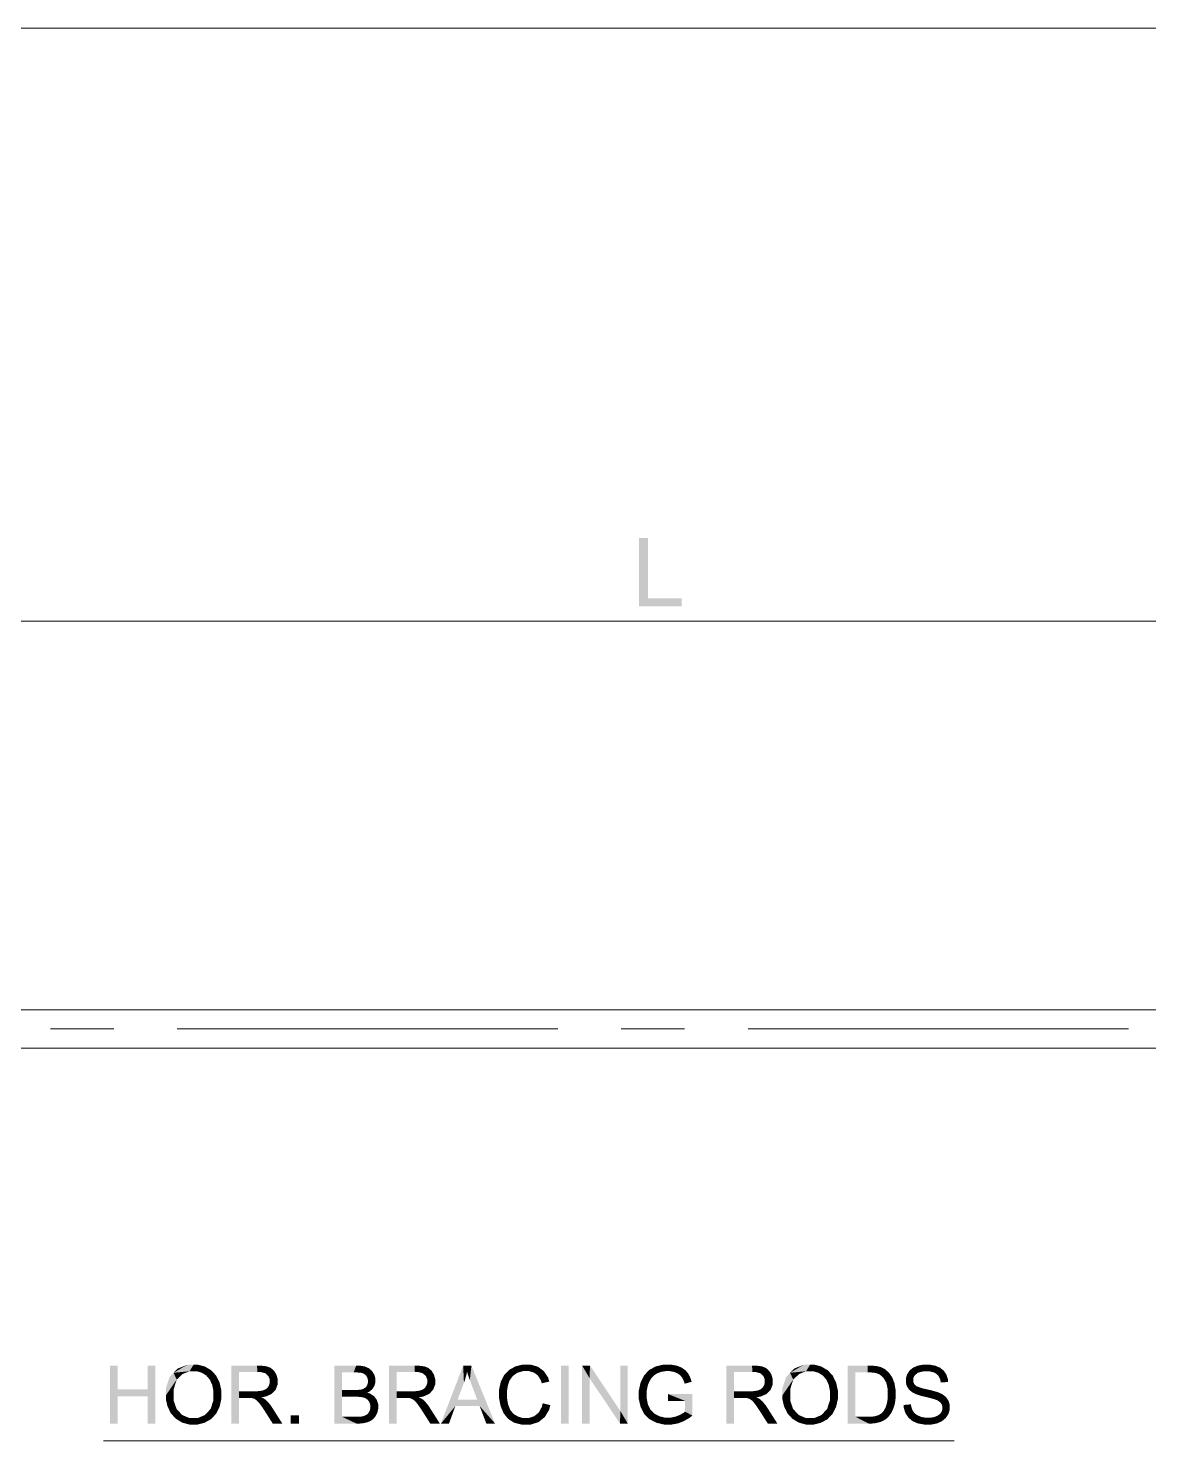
# Model space of a CAD drawing. Header units: millimetres. Extents: x 2 to 579, y 1 to 405.
# Drawn here: x 148.5 to 192.6, y 164.3 to 220 of the extents above; entities that cross this region are included whole.
import ezdxf

# ---------------------------------------------------------------- set-up
doc = ezdxf.new("R2010")
doc.units = ezdxf.units.MM
doc.linetypes.add('XKITLINE00', pattern=[0])
doc.layers.add('GraphicObject', color=6, linetype='Continuous', lineweight=0)
doc.layers.add('LinkedObject', color=7, linetype='Continuous', lineweight=0)

# ---------------------------------------------------------------- blocks, each defined once
blk = doc.blocks.new('*A3')
at = {"layer": 'GraphicObject', "color": 3, "linetype": 'XKITLINE00', "lineweight": 0}
blk.add_line((240.208, 219.976), (105.649, 219.976), dxfattribs=at)
blk = doc.blocks.new('*A4')
at = {"layer": 'LinkedObject'}
for points in [[(172.901, 199.873), (172.545, 197.173), (172.545, 199.873)], [(172.901, 197.491), (172.545, 197.173), (172.901, 199.873)], [(172.545, 197.173), (172.901, 197.491), (174.229, 197.173)], [(174.229, 197.173), (172.901, 197.491), (174.229, 197.491)], [(151.991, 166.296), (151.689, 164.949), (151.689, 167.236)], [(151.991, 166.296), (151.689, 167.236), (151.991, 167.236)], [(153.482, 167.236), (153.181, 166.296), (153.181, 167.236)], [(153.181, 166.027), (153.181, 166.296), (153.482, 167.236)], [(153.181, 166.027), (153.482, 167.236), (153.482, 164.949)], [(154.745, 167.275), (154.197, 166.953), (154.35, 167.114)], [(154.987, 167.275), (154.197, 166.953), (154.745, 167.275)], [(154.827, 167.015), (154.197, 166.953), (154.987, 167.275)], [(154.827, 167.015), (154.987, 167.275), (154.988, 167.015)], [(154.987, 167.275), (155.101, 167.015), (154.988, 167.015)], [(155.43, 167.2), (154.987, 167.275), (155.145, 167.275)], [(155.557, 167.124), (154.987, 167.275), (155.43, 167.2)], [(155.305, 166.957), (154.987, 167.275), (155.557, 167.124)], [(155.101, 167.015), (154.987, 167.275), (155.305, 166.957)], [(155.305, 166.957), (155.557, 167.124), (155.396, 166.9)], [(155.557, 167.124), (155.487, 166.843), (155.396, 166.9)], [(155.487, 166.843), (155.557, 167.124), (155.625, 166.681)], [(155.878, 166.838), (155.557, 167.124), (155.684, 167.048)], [(155.945, 166.702), (155.557, 167.124), (155.878, 166.838)], [(155.625, 166.681), (155.557, 167.124), (155.945, 166.702)], [(156.776, 166.228), (156.474, 164.949), (156.474, 167.236)], [(156.474, 167.236), (156.776, 166.985), (156.776, 166.228)], [(157.498, 166.985), (156.474, 167.236), (157.486, 167.236)], [(156.776, 166.985), (156.474, 167.236), (157.498, 166.985)], [(157.486, 167.236), (157.625, 166.985), (157.498, 166.985)], [(157.87, 167.206), (157.486, 167.236), (157.638, 167.236)], [(157.95, 167.175), (157.486, 167.236), (157.87, 167.206)], [(157.811, 166.933), (157.486, 167.236), (157.95, 167.175)], [(157.625, 166.985), (157.486, 167.236), (157.811, 166.933)], [(157.95, 167.175), (157.87, 166.88), (157.811, 166.933)], [(158.029, 167.144), (157.87, 166.88), (157.95, 167.175)], [(157.87, 166.88), (158.029, 167.144), (157.929, 166.828)], [(157.929, 166.828), (158.029, 167.144), (158.204, 166.957)], [(158.204, 166.957), (158.029, 167.144), (158.156, 167.035)], [(160.535, 167.236), (160.837, 166.006), (160.535, 164.949)], [(160.837, 166.276), (160.837, 166.006), (160.535, 167.236)], [(160.535, 167.236), (160.837, 166.967), (160.837, 166.276)], [(161.295, 166.967), (160.535, 167.236), (161.394, 167.236)], [(160.837, 166.967), (160.535, 167.236), (161.295, 166.967)], [(161.295, 166.967), (161.394, 167.236), (161.419, 166.967)], [(161.394, 167.236), (161.593, 166.951), (161.419, 166.967)], [(161.525, 167.236), (161.593, 166.951), (161.394, 167.236)], [(161.735, 167.202), (161.593, 166.951), (161.525, 167.236)], [(161.593, 166.951), (161.735, 167.202), (161.644, 166.935)], [(161.644, 166.935), (161.735, 167.202), (161.695, 166.919)], [(161.695, 166.919), (161.735, 167.202), (161.814, 167.167)], [(161.814, 167.167), (161.773, 166.859), (161.695, 166.919)], [(161.894, 167.132), (161.773, 166.859), (161.814, 167.167)], [(162.018, 167.025), (161.773, 166.859), (161.894, 167.132)], [(162.985, 166.228), (162.683, 164.949), (162.683, 167.236)], [(162.683, 167.236), (162.985, 166.985), (162.985, 166.228)], [(163.707, 166.985), (162.683, 167.236), (163.695, 167.236)], [(162.985, 166.985), (162.683, 167.236), (163.707, 166.985)], [(163.695, 167.236), (163.834, 166.985), (163.707, 166.985)], [(164.079, 167.206), (163.695, 167.236), (163.847, 167.236)], [(164.159, 167.175), (163.695, 167.236), (164.079, 167.206)], [(164.02, 166.933), (163.695, 167.236), (164.159, 167.175)], [(163.834, 166.985), (163.695, 167.236), (164.02, 166.933)], [(164.159, 167.175), (164.079, 166.88), (164.02, 166.933)], [(164.238, 167.144), (164.079, 166.88), (164.159, 167.175)], [(164.079, 166.88), (164.238, 167.144), (164.138, 166.828)], [(164.138, 166.828), (164.238, 167.144), (164.413, 166.957)], [(164.413, 166.957), (164.238, 167.144), (164.365, 167.035)], [(165.611, 167.236), (165.641, 166.559), (164.733, 164.949)], [(165.641, 166.559), (165.611, 167.236), (165.68, 166.667)], [(165.68, 166.667), (165.611, 167.236), (165.742, 166.886)], [(165.742, 166.886), (165.611, 167.236), (165.764, 166.996)], [(165.937, 167.236), (165.764, 166.996), (165.611, 167.236)], [(165.764, 166.996), (165.937, 167.236), (165.792, 166.903)], [(165.792, 166.903), (165.937, 167.236), (165.873, 166.665)], [(165.873, 166.665), (165.937, 167.236), (165.927, 166.52)], [(165.927, 166.52), (165.937, 167.236), (166.166, 165.889)], [(166.166, 165.889), (165.937, 167.236), (166.26, 165.642)], [(166.26, 165.642), (165.937, 167.236), (166.869, 164.949)], [(167.55, 167.137), (167.569, 166.827), (167.424, 167.068)], [(167.676, 167.206), (167.966, 167.017), (167.55, 167.137)], [(167.55, 167.137), (167.966, 167.017), (167.746, 166.954)], [(167.569, 166.827), (167.55, 167.137), (167.657, 166.89)], [(167.657, 166.89), (167.55, 167.137), (167.746, 166.954)], [(167.953, 167.275), (167.966, 167.017), (167.676, 167.206)], [(168.104, 167.275), (167.966, 167.017), (167.953, 167.275)], [(167.966, 167.017), (168.104, 167.275), (168.098, 167.017)], [(168.104, 167.275), (168.212, 167.017), (168.098, 167.017)], [(168.564, 167.188), (168.104, 167.275), (168.275, 167.275)], [(168.681, 167.101), (168.104, 167.275), (168.564, 167.188)], [(168.402, 166.96), (168.104, 167.275), (168.681, 167.101)], [(168.212, 167.017), (168.104, 167.275), (168.402, 166.96)], [(169.77, 167.236), (169.468, 164.949), (169.468, 167.236)], [(169.77, 164.949), (169.468, 164.949), (169.77, 167.236)], [(170.301, 167.236), (170.591, 166.745), (170.301, 164.949)], [(170.591, 166.745), (170.301, 167.236), (170.611, 167.236)], [(170.591, 166.745), (170.611, 167.236), (171.79, 164.949)], [(171.79, 164.949), (170.611, 167.236), (171.81, 165.441)], [(172.1, 167.236), (171.81, 165.441), (171.81, 167.236)], [(172.1, 164.949), (171.81, 165.441), (172.1, 167.236)], [(173.074, 167.135), (172.672, 166.705), (172.943, 167.065)], [(173.244, 166.922), (172.672, 166.705), (173.074, 167.135)], [(173.507, 167.275), (173.074, 167.135), (173.205, 167.205)], [(173.575, 167.017), (173.074, 167.135), (173.507, 167.275)], [(173.074, 167.135), (173.32, 166.954), (173.244, 166.922)], [(173.32, 166.954), (173.074, 167.135), (173.395, 166.985)], [(173.395, 166.985), (173.074, 167.135), (173.575, 167.017)], [(173.678, 167.017), (173.507, 167.275), (173.678, 167.275)], [(173.575, 167.017), (173.507, 167.275), (173.678, 167.017)], [(173.678, 167.275), (173.765, 167.017), (173.678, 167.017)], [(173.802, 167.275), (173.765, 167.017), (173.678, 167.275)], [(173.765, 167.017), (173.802, 167.275), (173.923, 166.987)], [(174.126, 167.195), (173.802, 167.275), (174.026, 167.235)], [(173.923, 166.987), (173.802, 167.275), (174.126, 167.195)], [(173.923, 166.987), (174.126, 167.195), (173.993, 166.957)], [(174.126, 167.195), (174.064, 166.927), (173.993, 166.957)], [(174.064, 166.927), (174.126, 167.195), (174.174, 166.847)], [(174.384, 167.043), (174.126, 167.195), (174.226, 167.155)], [(174.441, 166.971), (174.126, 167.195), (174.384, 167.043)], [(174.174, 166.847), (174.126, 167.195), (174.441, 166.971)], [(176.288, 166.228), (175.986, 164.949), (175.986, 167.236)], [(175.986, 167.236), (176.288, 166.985), (176.288, 166.228)], [(177.01, 166.985), (175.986, 167.236), (176.998, 167.236)], [(176.288, 166.985), (175.986, 167.236), (177.01, 166.985)], [(176.998, 167.236), (177.137, 166.985), (177.01, 166.985)], [(177.383, 167.206), (176.998, 167.236), (177.151, 167.236)], [(177.462, 167.175), (176.998, 167.236), (177.383, 167.206)], [(177.323, 166.933), (176.998, 167.236), (177.462, 167.175)], [(177.137, 166.985), (176.998, 167.236), (177.323, 166.933)], [(177.462, 167.175), (177.382, 166.88), (177.323, 166.933)], [(177.542, 167.144), (177.382, 166.88), (177.462, 167.175)], [(177.382, 166.88), (177.542, 167.144), (177.441, 166.828)], [(177.441, 166.828), (177.542, 167.144), (177.716, 166.957)], [(177.716, 166.957), (177.542, 167.144), (177.668, 167.035)], [(179.046, 167.275), (178.498, 166.953), (178.651, 167.114)], [(179.288, 167.275), (178.498, 166.953), (179.046, 167.275)], [(179.128, 167.015), (178.498, 166.953), (179.288, 167.275)], [(179.128, 167.015), (179.288, 167.275), (179.289, 167.015)], [(179.288, 167.275), (179.402, 167.015), (179.289, 167.015)], [(179.731, 167.2), (179.288, 167.275), (179.446, 167.275)], [(179.858, 167.124), (179.288, 167.275), (179.731, 167.2)], [(179.606, 166.957), (179.288, 167.275), (179.858, 167.124)], [(179.402, 167.015), (179.288, 167.275), (179.606, 166.957)], [(179.606, 166.957), (179.858, 167.124), (179.697, 166.9)], [(179.858, 167.124), (179.788, 166.843), (179.697, 166.9)], [(179.788, 166.843), (179.858, 167.124), (179.926, 166.681)], [(180.179, 166.838), (179.858, 167.124), (179.985, 167.048)], [(180.246, 166.702), (179.858, 167.124), (180.179, 166.838)], [(179.926, 166.681), (179.858, 167.124), (180.246, 166.702)], [(180.77, 167.236), (181.072, 166.967), (180.77, 164.949)], [(181.553, 166.967), (180.77, 167.236), (181.557, 167.236)], [(181.072, 166.967), (180.77, 167.236), (181.553, 166.967)], [(181.557, 167.236), (181.688, 166.967), (181.553, 166.967)], [(181.691, 167.236), (181.688, 166.967), (181.557, 167.236)], [(181.691, 167.236), (181.883, 166.943), (181.688, 166.967)], [(181.894, 167.22), (181.883, 166.943), (181.691, 167.236)], [(181.964, 167.204), (181.883, 166.943), (181.894, 167.22)], [(181.964, 167.204), (181.944, 166.92), (181.883, 166.943)], [(181.944, 166.92), (181.964, 167.204), (182.028, 166.887)], [(182.23, 167.099), (181.964, 167.204), (182.062, 167.181)], [(182.299, 167.04), (181.964, 167.204), (182.23, 167.099)], [(182.172, 166.758), (181.964, 167.204), (182.299, 167.04)], [(182.028, 166.887), (181.964, 167.204), (182.172, 166.758)], [(183.35, 167.158), (183.475, 166.907), (183.207, 167.044)], [(183.538, 166.957), (183.35, 167.158), (183.444, 167.197)], [(183.475, 166.907), (183.35, 167.158), (183.538, 166.957)], [(183.539, 167.236), (183.738, 167.008), (183.444, 167.197)], [(183.444, 167.197), (183.738, 167.008), (183.538, 166.957)], [(183.748, 167.275), (183.738, 167.008), (183.539, 167.236)], [(183.864, 167.275), (183.738, 167.008), (183.748, 167.275)], [(183.738, 167.008), (183.864, 167.275), (183.875, 167.008)], [(183.864, 167.275), (184.007, 167.008), (183.875, 167.008)], [(184.214, 167.234), (183.864, 167.275), (183.99, 167.275)], [(184.311, 167.193), (183.864, 167.275), (184.214, 167.234)], [(184.206, 166.952), (183.864, 167.275), (184.311, 167.193)], [(184.007, 167.008), (183.864, 167.275), (184.206, 166.952)], [(184.311, 167.193), (184.273, 166.897), (184.206, 166.952)], [(184.408, 167.152), (184.273, 166.897), (184.311, 167.193)], [(184.273, 166.897), (184.408, 167.152), (184.341, 166.841)], [(184.341, 166.841), (184.408, 167.152), (184.61, 166.952)], [(184.61, 166.952), (184.408, 167.152), (184.558, 167.032)], [(154.197, 166.953), (153.892, 166.062), (154.045, 166.792)], [(154.319, 166.684), (153.892, 166.062), (154.197, 166.953)], [(154.045, 166.792), (153.892, 166.062), (153.892, 166.347)], [(154.203, 166.315), (153.892, 166.062), (154.319, 166.684)], [(154.551, 166.904), (154.197, 166.953), (154.827, 167.015)], [(154.197, 166.953), (154.551, 166.904), (154.435, 166.794)], [(154.319, 166.684), (154.197, 166.953), (154.435, 166.794)], [(155.625, 166.681), (155.945, 166.702), (155.673, 166.577)], [(155.945, 166.702), (155.72, 166.473), (155.673, 166.577)], [(155.72, 166.473), (155.945, 166.702), (155.767, 166.23)], [(155.767, 166.23), (155.945, 166.702), (156.078, 166.26)], [(156.078, 166.26), (155.945, 166.702), (156.011, 166.567)], [(158.204, 166.957), (157.988, 166.695), (157.929, 166.828)], [(157.957, 166.455), (158.299, 166.612), (158.141, 166.202)], [(157.988, 166.558), (158.299, 166.612), (157.957, 166.455)], [(158.251, 166.879), (157.988, 166.695), (158.204, 166.957)], [(158.299, 166.707), (157.988, 166.695), (158.251, 166.879)], [(158.299, 166.612), (157.988, 166.695), (158.299, 166.707)], [(157.988, 166.695), (158.299, 166.612), (157.988, 166.613)], [(158.299, 166.612), (157.988, 166.558), (157.988, 166.613)], [(158.141, 166.202), (158.299, 166.612), (158.22, 166.286)], [(158.22, 166.286), (158.299, 166.612), (158.299, 166.491)], [(162.062, 166.953), (161.773, 166.859), (162.018, 167.025)], [(161.773, 166.859), (162.062, 166.953), (161.8, 166.816)], [(162.062, 166.953), (161.828, 166.773), (161.8, 166.816)], [(161.826, 166.456), (162.152, 166.651), (162.073, 166.375)], [(161.855, 166.556), (162.152, 166.651), (161.826, 166.456)], [(161.828, 166.773), (162.062, 166.953), (161.855, 166.673)], [(161.855, 166.673), (162.062, 166.953), (162.152, 166.651)], [(162.152, 166.651), (161.855, 166.616), (161.855, 166.673)], [(161.855, 166.616), (162.152, 166.651), (161.855, 166.556)], [(162.152, 166.73), (162.062, 166.953), (162.107, 166.881)], [(162.152, 166.651), (162.062, 166.953), (162.152, 166.73)], [(162.073, 166.375), (162.152, 166.651), (162.113, 166.44)], [(162.113, 166.44), (162.152, 166.651), (162.152, 166.578)], [(164.413, 166.957), (164.197, 166.695), (164.138, 166.828)], [(164.166, 166.455), (164.508, 166.612), (164.35, 166.202)], [(164.197, 166.558), (164.508, 166.612), (164.166, 166.455)], [(164.46, 166.879), (164.197, 166.695), (164.413, 166.957)], [(164.508, 166.707), (164.197, 166.695), (164.46, 166.879)], [(164.508, 166.612), (164.197, 166.695), (164.508, 166.707)], [(164.197, 166.695), (164.508, 166.612), (164.197, 166.613)], [(164.508, 166.612), (164.197, 166.558), (164.197, 166.613)], [(164.35, 166.202), (164.508, 166.612), (164.429, 166.286)], [(164.429, 166.286), (164.508, 166.612), (164.508, 166.491)], [(164.733, 164.949), (165.641, 166.559), (165.389, 165.889)], [(167.373, 166.444), (167.026, 166.289), (167.094, 166.6)], [(167.408, 166.551), (167.094, 166.6), (167.162, 166.733)], [(167.373, 166.444), (167.094, 166.6), (167.408, 166.551)], [(167.23, 166.866), (167.569, 166.827), (167.162, 166.733)], [(167.162, 166.733), (167.569, 166.827), (167.444, 166.657)], [(167.408, 166.551), (167.162, 166.733), (167.444, 166.657)], [(167.424, 167.068), (167.569, 166.827), (167.23, 166.866)], [(168.402, 166.96), (168.681, 167.101), (168.478, 166.903)], [(168.681, 167.101), (168.554, 166.846), (168.478, 166.903)], [(168.554, 166.846), (168.681, 167.101), (168.669, 166.664)], [(168.669, 166.664), (168.681, 167.101), (169.006, 166.609)], [(168.669, 166.664), (169.006, 166.609), (168.709, 166.539)], [(168.96, 166.768), (168.681, 167.101), (168.797, 167.013)], [(169.006, 166.609), (168.681, 167.101), (168.96, 166.768)], [(170.301, 164.949), (170.591, 166.745), (170.591, 164.949)], [(172.672, 166.705), (172.533, 166.249), (172.602, 166.56)], [(172.887, 166.455), (172.533, 166.249), (172.672, 166.705)], [(172.943, 167.065), (172.672, 166.705), (172.742, 166.85)], [(173.122, 166.839), (172.672, 166.705), (173.244, 166.922)], [(173.075, 166.787), (172.672, 166.705), (173.122, 166.839)], [(173.029, 166.736), (172.672, 166.705), (173.075, 166.787)], [(172.957, 166.623), (172.672, 166.705), (173.029, 166.736)], [(172.672, 166.705), (172.957, 166.623), (172.931, 166.561)], [(172.887, 166.455), (172.672, 166.705), (172.931, 166.561)], [(174.174, 166.847), (174.441, 166.971), (174.212, 166.797)], [(174.441, 166.971), (174.25, 166.747), (174.212, 166.797)], [(174.25, 166.747), (174.441, 166.971), (174.314, 166.609)], [(174.314, 166.609), (174.441, 166.971), (174.584, 166.712)], [(174.314, 166.609), (174.584, 166.712), (174.34, 166.522)], [(174.34, 166.522), (174.584, 166.712), (174.614, 166.597)], [(174.584, 166.712), (174.441, 166.971), (174.497, 166.899)], [(177.716, 166.957), (177.5, 166.695), (177.441, 166.828)], [(177.469, 166.455), (177.811, 166.612), (177.654, 166.202)], [(177.5, 166.558), (177.811, 166.612), (177.469, 166.455)], [(177.763, 166.879), (177.5, 166.695), (177.716, 166.957)], [(177.811, 166.707), (177.5, 166.695), (177.763, 166.879)], [(177.811, 166.612), (177.5, 166.695), (177.811, 166.707)], [(177.5, 166.695), (177.811, 166.612), (177.5, 166.613)], [(177.811, 166.612), (177.5, 166.558), (177.5, 166.613)], [(177.654, 166.202), (177.811, 166.612), (177.732, 166.286)], [(177.732, 166.286), (177.811, 166.612), (177.811, 166.491)], [(178.498, 166.953), (178.193, 166.062), (178.346, 166.792)], [(178.62, 166.684), (178.193, 166.062), (178.498, 166.953)], [(178.346, 166.792), (178.193, 166.062), (178.193, 166.347)], [(178.504, 166.315), (178.193, 166.062), (178.62, 166.684)], [(178.852, 166.904), (178.498, 166.953), (179.128, 167.015)], [(178.498, 166.953), (178.852, 166.904), (178.736, 166.794)], [(178.62, 166.684), (178.498, 166.953), (178.736, 166.794)], [(179.926, 166.681), (180.246, 166.702), (179.974, 166.577)], [(180.246, 166.702), (180.021, 166.473), (179.974, 166.577)], [(180.021, 166.473), (180.246, 166.702), (180.068, 166.23)], [(180.068, 166.23), (180.246, 166.702), (180.379, 166.26)], [(180.379, 166.26), (180.246, 166.702), (180.312, 166.567)], [(180.77, 164.949), (181.072, 166.967), (181.072, 165.219)], [(182.299, 167.04), (182.23, 166.662), (182.172, 166.758)], [(182.39, 166.963), (182.23, 166.662), (182.299, 167.04)], [(182.525, 166.768), (182.23, 166.662), (182.39, 166.963)], [(182.23, 166.662), (182.525, 166.768), (182.289, 166.565)], [(182.289, 166.565), (182.525, 166.768), (182.57, 166.649)], [(182.57, 166.649), (182.348, 166.289), (182.289, 166.565)], [(182.614, 166.53), (182.348, 166.289), (182.57, 166.649)], [(183.158, 166.968), (183.059, 166.644), (183.109, 166.893)], [(183.413, 166.857), (183.059, 166.644), (183.158, 166.968)], [(183.109, 166.893), (183.059, 166.644), (183.059, 166.731)], [(183.35, 166.735), (183.059, 166.644), (183.413, 166.857)], [(183.059, 166.644), (183.35, 166.735), (183.35, 166.664)], [(183.35, 166.603), (183.059, 166.644), (183.35, 166.664)], [(183.059, 166.644), (183.35, 166.603), (183.059, 166.566)], [(183.059, 166.566), (183.35, 166.603), (183.1, 166.423)], [(183.1, 166.423), (183.35, 166.603), (183.14, 166.359)], [(183.14, 166.359), (183.35, 166.603), (183.394, 166.501)], [(183.207, 167.044), (183.475, 166.907), (183.158, 166.968)], [(183.158, 166.968), (183.475, 166.907), (183.413, 166.857)], [(184.61, 166.952), (184.42, 166.677), (184.341, 166.841)], [(184.662, 166.872), (184.42, 166.677), (184.61, 166.952)], [(184.718, 166.692), (184.42, 166.677), (184.662, 166.872)], [(184.722, 166.591), (184.42, 166.677), (184.718, 166.692)], [(184.42, 166.677), (184.722, 166.591), (184.432, 166.569)], [(151.991, 166.027), (151.689, 164.949), (151.991, 166.296)], [(151.689, 164.949), (151.991, 166.027), (151.991, 164.949)], [(151.991, 166.296), (153.181, 166.027), (151.991, 166.027)], [(153.181, 166.296), (153.181, 166.027), (151.991, 166.296)], [(153.181, 166.027), (153.482, 164.949), (153.181, 164.949)], [(153.892, 166.062), (154.203, 166.315), (154.203, 166.057)], [(153.892, 166.062), (154.203, 165.851), (153.892, 165.912)], [(154.203, 165.851), (153.892, 166.062), (154.203, 166.057)], [(155.657, 165.529), (156.078, 166.089), (155.938, 165.467)], [(155.767, 165.87), (156.078, 166.089), (155.657, 165.529)], [(155.767, 166.09), (156.078, 166.26), (156.078, 166.089)], [(155.767, 166.23), (156.078, 166.26), (155.767, 166.09)], [(156.078, 166.089), (155.767, 165.87), (155.767, 166.09)], [(155.938, 165.467), (156.078, 166.089), (156.008, 165.604)], [(156.008, 165.604), (156.078, 166.089), (156.078, 165.915)], [(156.776, 166.228), (156.776, 165.965), (156.474, 164.949)], [(157.126, 165.965), (156.776, 166.228), (157.425, 166.228)], [(156.776, 165.965), (156.776, 166.228), (157.126, 165.965)], [(157.126, 165.965), (157.425, 166.228), (157.184, 165.965)], [(157.184, 165.965), (157.425, 166.228), (157.269, 165.959)], [(157.269, 165.959), (157.425, 166.228), (157.294, 165.954)], [(157.294, 165.954), (157.425, 166.228), (157.329, 165.945)], [(157.329, 165.945), (157.425, 166.228), (157.398, 165.915)], [(157.398, 165.915), (157.425, 166.228), (157.529, 166.228)], [(157.398, 165.915), (157.529, 166.228), (157.432, 165.893)], [(157.529, 166.228), (157.656, 165.99), (157.432, 165.893)], [(157.691, 166.249), (157.656, 165.99), (157.529, 166.228)], [(157.656, 165.99), (157.691, 166.249), (157.82, 166.013)], [(157.749, 166.271), (158.141, 166.202), (157.691, 166.249)], [(158.063, 166.119), (157.691, 166.249), (158.141, 166.202)], [(157.82, 166.013), (157.691, 166.249), (158.063, 166.119)], [(157.808, 166.292), (158.141, 166.202), (157.749, 166.271)], [(158.141, 166.202), (157.808, 166.292), (157.896, 166.361)], [(157.927, 166.408), (158.141, 166.202), (157.896, 166.361)], [(157.957, 166.455), (158.141, 166.202), (157.927, 166.408)], [(160.535, 164.949), (160.837, 166.006), (160.837, 165.219)], [(161.367, 166.006), (160.837, 166.276), (161.333, 166.276)], [(160.837, 166.006), (160.837, 166.276), (161.367, 166.006)], [(161.477, 166.006), (161.333, 166.276), (161.434, 166.276)], [(161.367, 166.006), (161.333, 166.276), (161.477, 166.006)], [(161.578, 166.289), (161.833, 166.166), (161.434, 166.276)], [(161.434, 166.276), (161.833, 166.166), (161.477, 166.006)], [(161.477, 166.006), (161.833, 166.166), (161.644, 165.987)], [(161.622, 166.302), (161.913, 166.206), (161.578, 166.289)], [(161.833, 166.166), (161.578, 166.289), (161.913, 166.206)], [(161.68, 166.32), (161.913, 166.206), (161.622, 166.302)], [(161.833, 166.166), (161.702, 165.968), (161.644, 165.987)], [(161.767, 166.376), (161.913, 166.206), (161.68, 166.32)], [(161.702, 165.968), (161.833, 166.166), (161.761, 165.949)], [(161.761, 165.949), (161.833, 166.166), (161.852, 165.882)], [(162.073, 166.375), (161.767, 166.376), (161.826, 166.456)], [(162.033, 166.31), (161.767, 166.376), (162.073, 166.375)], [(161.913, 166.206), (161.767, 166.376), (162.033, 166.31)], [(162.095, 166.032), (161.833, 166.166), (161.936, 166.136)], [(161.852, 165.882), (161.833, 166.166), (162.095, 166.032)], [(161.852, 165.882), (162.095, 166.032), (161.885, 165.835)], [(161.885, 165.835), (162.095, 166.032), (161.918, 165.788)], [(161.918, 165.788), (162.095, 166.032), (162.151, 165.959)], [(162.985, 166.228), (162.985, 165.965), (162.683, 164.949)], [(163.335, 165.965), (162.985, 166.228), (163.634, 166.228)], [(162.985, 165.965), (162.985, 166.228), (163.335, 165.965)], [(163.335, 165.965), (163.634, 166.228), (163.393, 165.965)], [(163.393, 165.965), (163.634, 166.228), (163.478, 165.959)], [(163.478, 165.959), (163.634, 166.228), (163.503, 165.954)], [(163.503, 165.954), (163.634, 166.228), (163.538, 165.945)], [(163.538, 165.945), (163.634, 166.228), (163.607, 165.915)], [(163.607, 165.915), (163.634, 166.228), (163.738, 166.228)], [(163.607, 165.915), (163.738, 166.228), (163.641, 165.893)], [(163.738, 166.228), (163.865, 165.99), (163.641, 165.893)], [(163.9, 166.249), (163.865, 165.99), (163.738, 166.228)], [(163.865, 165.99), (163.9, 166.249), (164.029, 166.013)], [(163.958, 166.271), (164.35, 166.202), (163.9, 166.249)], [(164.272, 166.119), (163.9, 166.249), (164.35, 166.202)], [(164.029, 166.013), (163.9, 166.249), (164.272, 166.119)], [(164.017, 166.292), (164.35, 166.202), (163.958, 166.271)], [(164.35, 166.202), (164.017, 166.292), (164.106, 166.361)], [(164.136, 166.408), (164.35, 166.202), (164.106, 166.361)], [(164.166, 166.455), (164.35, 166.202), (164.136, 166.408)], [(167.337, 166.225), (167.026, 166.289), (167.373, 166.444)], [(167.026, 166.289), (167.337, 166.225), (167.026, 166.11)], [(167.026, 166.11), (167.337, 166.225), (167.337, 166.112)], [(167.337, 166.112), (167.026, 165.946), (167.026, 166.11)], [(167.337, 165.966), (167.026, 165.946), (167.337, 166.112)], [(172.844, 166.225), (172.533, 166.249), (172.887, 166.455)], [(172.533, 166.249), (172.844, 166.225), (172.533, 166.082)], [(172.533, 166.082), (172.844, 166.225), (172.844, 166.101)], [(172.844, 165.948), (172.533, 166.082), (172.844, 166.101)], [(172.533, 166.082), (172.673, 165.472), (172.533, 165.914)], [(172.844, 165.948), (172.673, 165.472), (172.533, 166.082)], [(173.678, 166.116), (174.351, 165.846), (173.678, 165.846)], [(174.648, 166.116), (174.351, 165.846), (173.678, 166.116)], [(174.351, 165.42), (174.648, 166.116), (174.648, 165.268)], [(174.351, 165.846), (174.648, 166.116), (174.351, 165.42)], [(176.288, 166.228), (176.288, 165.965), (175.986, 164.949)], [(176.638, 165.965), (176.288, 166.228), (176.937, 166.228)], [(176.288, 165.965), (176.288, 166.228), (176.638, 165.965)], [(176.638, 165.965), (176.937, 166.228), (176.697, 165.965)], [(176.697, 165.965), (176.937, 166.228), (176.781, 165.959)], [(176.781, 165.959), (176.937, 166.228), (176.806, 165.954)], [(176.806, 165.954), (176.937, 166.228), (176.841, 165.945)], [(176.841, 165.945), (176.937, 166.228), (176.91, 165.915)], [(176.91, 165.915), (176.937, 166.228), (177.041, 166.228)], [(176.91, 165.915), (177.041, 166.228), (176.944, 165.893)], [(177.041, 166.228), (177.168, 165.99), (176.944, 165.893)], [(177.203, 166.249), (177.168, 165.99), (177.041, 166.228)], [(177.168, 165.99), (177.203, 166.249), (177.332, 166.013)], [(177.261, 166.271), (177.654, 166.202), (177.203, 166.249)], [(177.575, 166.119), (177.203, 166.249), (177.654, 166.202)], [(177.332, 166.013), (177.203, 166.249), (177.575, 166.119)], [(177.32, 166.292), (177.654, 166.202), (177.261, 166.271)], [(177.654, 166.202), (177.32, 166.292), (177.409, 166.361)], [(177.439, 166.408), (177.654, 166.202), (177.409, 166.361)], [(177.469, 166.455), (177.654, 166.202), (177.439, 166.408)], [(178.193, 166.062), (178.504, 166.315), (178.504, 166.057)], [(178.193, 166.062), (178.504, 165.851), (178.193, 165.912)], [(178.504, 165.851), (178.193, 166.062), (178.504, 166.057)], [(179.958, 165.529), (180.379, 166.089), (180.239, 165.467)], [(180.068, 165.87), (180.379, 166.089), (179.958, 165.529)], [(180.068, 166.09), (180.379, 166.26), (180.379, 166.089)], [(180.068, 166.23), (180.379, 166.26), (180.068, 166.09)], [(180.379, 166.089), (180.068, 165.87), (180.068, 166.09)], [(180.239, 165.467), (180.379, 166.089), (180.309, 165.604)], [(180.309, 165.604), (180.379, 166.089), (180.379, 165.915)], [(182.659, 166.258), (182.348, 166.289), (182.614, 166.53)], [(182.659, 166.105), (182.348, 166.289), (182.659, 166.258)], [(182.348, 166.289), (182.659, 166.105), (182.348, 166.11)], [(182.659, 166.105), (182.348, 165.981), (182.348, 166.11)], [(182.659, 165.975), (182.348, 165.981), (182.659, 166.105)], [(183.394, 166.501), (183.301, 166.189), (183.14, 166.359)], [(183.14, 166.359), (183.301, 166.189), (183.18, 166.296)], [(183.439, 166.462), (183.301, 166.189), (183.394, 166.501)], [(183.301, 166.189), (183.439, 166.462), (183.383, 166.146)], [(183.383, 166.146), (183.439, 166.462), (183.482, 166.422)], [(183.383, 166.146), (183.482, 166.422), (183.446, 166.113)], [(183.446, 166.113), (183.482, 166.422), (183.666, 166.041)], [(183.666, 166.041), (183.482, 166.422), (183.71, 166.34)], [(183.666, 166.041), (183.71, 166.34), (183.824, 166.004)], [(183.824, 166.004), (183.71, 166.34), (183.895, 166.298)], [(183.824, 166.004), (183.895, 166.298), (183.981, 165.966)], [(183.981, 165.966), (183.895, 166.298), (184.079, 166.257)], [(183.981, 165.966), (184.079, 166.257), (184.185, 165.91)], [(184.185, 165.91), (184.079, 166.257), (184.231, 165.892)], [(184.231, 165.892), (184.079, 166.257), (184.302, 165.865)], [(184.332, 166.184), (184.302, 165.865), (184.079, 166.257)], [(184.401, 166.153), (184.302, 165.865), (184.332, 166.184)], [(184.302, 165.865), (184.401, 166.153), (184.406, 165.797)], [(184.406, 165.797), (184.401, 166.153), (184.5, 166.107)], [(184.406, 165.797), (184.5, 166.107), (184.437, 165.757)], [(184.437, 165.757), (184.5, 166.107), (184.469, 165.717)], [(184.5, 166.107), (184.696, 165.92), (184.469, 165.717)], [(184.696, 165.92), (184.5, 166.107), (184.648, 165.99)], [(153.892, 165.912), (154.203, 165.851), (153.957, 165.627)], [(153.957, 165.627), (154.203, 165.851), (154.023, 165.492)], [(154.023, 165.492), (154.203, 165.851), (154.314, 165.526)], [(154.314, 165.526), (154.281, 165.144), (154.023, 165.492)], [(154.023, 165.492), (154.281, 165.144), (154.088, 165.357)], [(154.425, 165.407), (154.281, 165.144), (154.314, 165.526)], [(155.938, 165.467), (155.546, 165.409), (155.657, 165.529)], [(155.868, 165.33), (155.546, 165.409), (155.938, 165.467)], [(156.474, 164.949), (156.776, 165.965), (156.776, 164.949)], [(157.432, 165.893), (157.656, 165.99), (157.466, 165.871)], [(157.656, 165.99), (157.543, 165.795), (157.466, 165.871)], [(157.716, 165.961), (157.543, 165.795), (157.656, 165.99)], [(157.543, 165.795), (157.716, 165.961), (157.585, 165.74)], [(157.585, 165.74), (157.716, 165.961), (157.628, 165.686)], [(157.628, 165.686), (157.716, 165.961), (157.838, 165.876)], [(157.838, 165.876), (157.737, 165.528), (157.628, 165.686)], [(157.838, 165.876), (157.716, 165.961), (157.807, 165.904)], [(157.904, 165.815), (157.737, 165.528), (157.838, 165.876)], [(158.029, 165.663), (157.737, 165.528), (157.904, 165.815)], [(157.737, 165.528), (158.029, 165.663), (157.803, 165.425)], [(157.803, 165.425), (158.029, 165.663), (158.088, 165.572)], [(157.803, 165.425), (158.088, 165.572), (158.106, 164.949)], [(158.106, 164.949), (158.088, 165.572), (158.483, 164.949)], [(162.194, 165.314), (161.906, 165.42), (161.928, 165.462)], [(162.151, 165.959), (161.951, 165.677), (161.918, 165.788)], [(161.928, 165.462), (162.262, 165.612), (162.194, 165.314)], [(161.951, 165.558), (162.262, 165.612), (161.928, 165.462)], [(162.206, 165.885), (161.951, 165.677), (162.151, 165.959)], [(162.262, 165.712), (161.951, 165.677), (162.206, 165.885)], [(162.262, 165.612), (161.951, 165.677), (162.262, 165.712)], [(161.951, 165.677), (162.262, 165.612), (161.951, 165.613)], [(162.262, 165.612), (161.951, 165.558), (161.951, 165.613)], [(162.194, 165.314), (162.262, 165.612), (162.228, 165.383)], [(162.228, 165.383), (162.262, 165.612), (162.262, 165.532)], [(162.683, 164.949), (162.985, 165.965), (162.985, 164.949)], [(163.641, 165.893), (163.865, 165.99), (163.675, 165.871)], [(163.865, 165.99), (163.752, 165.795), (163.675, 165.871)], [(163.925, 165.961), (163.752, 165.795), (163.865, 165.99)], [(163.752, 165.795), (163.925, 165.961), (163.794, 165.74)], [(163.794, 165.74), (163.925, 165.961), (163.837, 165.686)], [(163.837, 165.686), (163.925, 165.961), (164.047, 165.876)], [(164.047, 165.876), (163.946, 165.528), (163.837, 165.686)], [(164.047, 165.876), (163.925, 165.961), (164.016, 165.904)], [(164.113, 165.815), (163.946, 165.528), (164.047, 165.876)], [(164.238, 165.663), (163.946, 165.528), (164.113, 165.815)], [(163.946, 165.528), (164.238, 165.663), (164.013, 165.425)], [(164.013, 165.425), (164.238, 165.663), (164.297, 165.572)], [(164.013, 165.425), (164.297, 165.572), (164.315, 164.949)], [(164.315, 164.949), (164.297, 165.572), (164.692, 164.949)], [(165.303, 165.642), (164.733, 164.949), (165.389, 165.889)], [(164.733, 164.949), (165.303, 165.642), (165.052, 164.949)], [(165.389, 165.889), (166.26, 165.642), (165.303, 165.642)], [(166.166, 165.889), (166.26, 165.642), (165.389, 165.889)], [(166.26, 165.642), (166.869, 164.949), (166.525, 164.949)], [(167.337, 165.966), (167.146, 165.497), (167.026, 165.946)], [(167.026, 165.946), (167.146, 165.497), (167.086, 165.64)], [(167.379, 165.711), (167.146, 165.497), (167.337, 165.966)], [(167.146, 165.497), (167.379, 165.711), (167.422, 165.602)], [(167.464, 165.493), (167.146, 165.497), (167.422, 165.602)], [(167.146, 165.497), (167.499, 165.061), (167.207, 165.354)], [(167.464, 165.493), (167.499, 165.061), (167.146, 165.497)], [(167.596, 165.33), (167.499, 165.061), (167.464, 165.493)], [(168.593, 165.389), (169.045, 165.675), (168.703, 165.106)], [(168.712, 165.607), (169.045, 165.675), (168.593, 165.389)], [(168.703, 165.106), (169.045, 165.675), (168.827, 165.204)], [(169.045, 165.675), (168.712, 165.607), (168.743, 165.751)], [(168.827, 165.204), (169.045, 165.675), (168.998, 165.488)], [(171.81, 165.441), (172.1, 164.949), (171.79, 164.949)], [(172.533, 165.914), (172.673, 165.472), (172.603, 165.609)], [(172.896, 165.692), (172.673, 165.472), (172.844, 165.948)], [(172.673, 165.472), (172.896, 165.692), (172.949, 165.589)], [(173.002, 165.486), (172.673, 165.472), (172.949, 165.589)], [(173.002, 165.486), (173.089, 165.055), (172.673, 165.472)], [(172.673, 165.472), (173.089, 165.055), (172.743, 165.336)], [(173.155, 165.333), (173.089, 165.055), (173.002, 165.486)], [(175.986, 164.949), (176.288, 165.965), (176.288, 164.949)], [(176.944, 165.893), (177.168, 165.99), (176.978, 165.871)], [(177.168, 165.99), (177.055, 165.795), (176.978, 165.871)], [(177.228, 165.961), (177.055, 165.795), (177.168, 165.99)], [(177.055, 165.795), (177.228, 165.961), (177.098, 165.74)], [(177.098, 165.74), (177.228, 165.961), (177.14, 165.686)], [(177.14, 165.686), (177.228, 165.961), (177.35, 165.876)], [(177.35, 165.876), (177.249, 165.528), (177.14, 165.686)], [(177.35, 165.876), (177.228, 165.961), (177.319, 165.904)], [(177.416, 165.815), (177.249, 165.528), (177.35, 165.876)], [(177.541, 165.663), (177.249, 165.528), (177.416, 165.815)], [(177.249, 165.528), (177.541, 165.663), (177.316, 165.425)], [(177.316, 165.425), (177.541, 165.663), (177.6, 165.572)], [(177.316, 165.425), (177.6, 165.572), (177.618, 164.949)], [(177.618, 164.949), (177.6, 165.572), (177.996, 164.949)], [(178.193, 165.912), (178.504, 165.851), (178.258, 165.627)], [(178.258, 165.627), (178.504, 165.851), (178.324, 165.492)], [(178.324, 165.492), (178.504, 165.851), (178.615, 165.526)], [(178.615, 165.526), (178.582, 165.144), (178.324, 165.492)], [(178.324, 165.492), (178.582, 165.144), (178.389, 165.357)], [(178.726, 165.407), (178.582, 165.144), (178.615, 165.526)], [(180.239, 165.467), (179.847, 165.409), (179.958, 165.529)], [(180.169, 165.33), (179.847, 165.409), (180.239, 165.467)], [(182.258, 165.578), (182.443, 165.311), (182.174, 165.434)], [(182.598, 165.644), (182.258, 165.578), (182.318, 165.76)], [(182.568, 165.543), (182.258, 165.578), (182.598, 165.644)], [(182.49, 165.376), (182.258, 165.578), (182.568, 165.543)], [(182.443, 165.311), (182.258, 165.578), (182.49, 165.376)], [(182.348, 165.981), (182.659, 165.975), (182.318, 165.76)], [(182.318, 165.76), (182.659, 165.975), (182.598, 165.644)], [(182.598, 165.644), (182.659, 165.975), (182.629, 165.744)], [(183.271, 165.623), (182.975, 165.684), (183.261, 165.709)], [(182.975, 165.684), (183.1, 165.273), (182.978, 165.569)], [(183.271, 165.623), (183.1, 165.273), (182.975, 165.684)], [(182.978, 165.569), (183.1, 165.273), (183.041, 165.364)], [(183.318, 165.482), (183.1, 165.273), (183.271, 165.623)], [(183.1, 165.273), (183.318, 165.482), (183.16, 165.182)], [(183.16, 165.182), (183.318, 165.482), (183.324, 165.046)], [(183.355, 165.427), (183.324, 165.046), (183.318, 165.482)], [(184.468, 165.418), (184.791, 165.595), (184.739, 165.332)], [(184.5, 165.516), (184.791, 165.595), (184.468, 165.418)], [(184.469, 165.717), (184.696, 165.92), (184.5, 165.623)], [(184.5, 165.623), (184.696, 165.92), (184.743, 165.849)], [(184.5, 165.623), (184.743, 165.849), (184.5, 165.569)], [(184.5, 165.569), (184.743, 165.849), (184.5, 165.516)], [(184.743, 165.849), (184.791, 165.595), (184.5, 165.516)], [(184.739, 165.332), (184.791, 165.595), (184.791, 165.504)], [(184.791, 165.595), (184.743, 165.849), (184.791, 165.687)], [(154.281, 165.144), (154.425, 165.407), (154.408, 165.066)], [(154.408, 165.066), (154.425, 165.407), (154.536, 165.288)], [(154.536, 165.288), (154.985, 164.911), (154.408, 165.066)], [(154.408, 165.066), (154.985, 164.911), (154.535, 164.988)], [(154.535, 164.988), (154.985, 164.911), (154.824, 164.911)], [(154.816, 165.169), (154.985, 164.911), (154.536, 165.288)], [(154.985, 164.911), (154.816, 165.169), (154.983, 165.169)], [(155.154, 165.169), (154.985, 164.911), (154.983, 165.169)], [(154.985, 164.911), (155.154, 165.169), (155.134, 164.911)], [(155.134, 164.911), (155.154, 165.169), (155.411, 164.981)], [(155.54, 165.052), (155.154, 165.169), (155.436, 165.289)], [(155.411, 164.981), (155.154, 165.169), (155.54, 165.052)], [(155.546, 165.409), (155.669, 165.122), (155.436, 165.289)], [(155.436, 165.289), (155.669, 165.122), (155.54, 165.052)], [(155.669, 165.122), (155.546, 165.409), (155.868, 165.33)], [(159.138, 165.27), (158.818, 164.949), (158.818, 165.27)], [(159.138, 164.949), (158.818, 164.949), (159.138, 165.27)], [(160.837, 165.219), (161.407, 164.949), (160.535, 164.949)], [(161.408, 165.219), (161.407, 164.949), (160.837, 165.219)], [(161.408, 165.219), (161.516, 164.949), (161.407, 164.949)], [(161.482, 165.219), (161.516, 164.949), (161.408, 165.219)], [(161.585, 165.225), (161.701, 164.969), (161.482, 165.219)], [(161.482, 165.219), (161.701, 164.969), (161.516, 164.949)], [(161.615, 165.23), (161.701, 164.969), (161.585, 165.225)], [(161.776, 164.988), (161.615, 165.23), (161.667, 165.24)], [(161.701, 164.969), (161.615, 165.23), (161.776, 164.988)], [(161.755, 165.271), (162.026, 165.101), (161.667, 165.24)], [(161.667, 165.24), (162.026, 165.101), (161.776, 164.988)], [(161.79, 165.293), (162.026, 165.101), (161.755, 165.271)], [(161.776, 164.988), (162.026, 165.101), (161.851, 165.007)], [(162.026, 165.101), (161.79, 165.293), (161.825, 165.314)], [(161.883, 165.378), (162.194, 165.314), (161.825, 165.314)], [(161.825, 165.314), (162.194, 165.314), (162.026, 165.101)], [(161.851, 165.007), (162.026, 165.101), (161.977, 165.063)], [(161.906, 165.42), (162.194, 165.314), (161.883, 165.378)], [(162.026, 165.101), (162.194, 165.314), (162.076, 165.138)], [(162.076, 165.138), (162.194, 165.314), (162.16, 165.245)], [(167.207, 165.354), (167.499, 165.061), (167.383, 165.136)], [(167.499, 165.061), (167.596, 165.33), (167.686, 165.277)], [(167.776, 165.223), (167.499, 165.061), (167.686, 165.277)], [(167.776, 165.223), (168.099, 164.911), (167.499, 165.061)], [(167.499, 165.061), (168.099, 164.911), (167.614, 164.986)], [(167.614, 164.986), (168.099, 164.911), (167.915, 164.911)], [(167.97, 165.169), (168.099, 164.911), (167.776, 165.223)], [(168.099, 164.911), (167.97, 165.169), (168.074, 165.169)], [(168.201, 165.169), (168.099, 164.911), (168.074, 165.169)], [(168.201, 165.169), (168.703, 165.106), (168.099, 164.911)], [(168.099, 164.911), (168.703, 165.106), (168.278, 164.911)], [(168.417, 165.242), (168.703, 165.106), (168.201, 165.169)], [(168.278, 164.911), (168.703, 165.106), (168.58, 165.008)], [(168.703, 165.106), (168.417, 165.242), (168.505, 165.316)], [(168.593, 165.389), (168.703, 165.106), (168.505, 165.316)], [(172.743, 165.336), (173.089, 165.055), (172.951, 165.127)], [(173.089, 165.055), (173.155, 165.333), (173.256, 165.283)], [(173.356, 165.233), (173.089, 165.055), (173.256, 165.283)], [(173.356, 165.233), (173.701, 164.911), (173.089, 165.055)], [(173.089, 165.055), (173.701, 164.911), (173.226, 164.983)], [(173.226, 164.983), (173.701, 164.911), (173.533, 164.911)], [(173.57, 165.183), (173.701, 164.911), (173.356, 165.233)], [(173.701, 164.911), (173.57, 165.183), (173.683, 165.183)], [(173.683, 165.183), (173.826, 164.911), (173.701, 164.911)], [(173.781, 165.183), (173.826, 164.911), (173.683, 165.183)], [(173.973, 165.221), (174.069, 164.955), (173.781, 165.183)], [(173.781, 165.183), (174.069, 164.955), (173.826, 164.911)], [(174.188, 165), (173.973, 165.221), (174.067, 165.258)], [(174.069, 164.955), (173.973, 165.221), (174.188, 165)], [(174.16, 165.296), (174.306, 165.045), (174.067, 165.258)], [(174.067, 165.258), (174.306, 165.045), (174.188, 165)], [(174.302, 165.377), (174.648, 165.268), (174.16, 165.296)], [(174.16, 165.296), (174.648, 165.268), (174.306, 165.045)], [(174.351, 165.42), (174.648, 165.268), (174.302, 165.377)], [(174.306, 165.045), (174.648, 165.268), (174.537, 165.179)], [(178.582, 165.144), (178.726, 165.407), (178.709, 165.066)], [(178.709, 165.066), (178.726, 165.407), (178.838, 165.288)], [(178.838, 165.288), (179.286, 164.911), (178.709, 165.066)], [(178.709, 165.066), (179.286, 164.911), (178.836, 164.988)], [(178.836, 164.988), (179.286, 164.911), (179.125, 164.911)], [(179.117, 165.169), (179.286, 164.911), (178.838, 165.288)], [(179.286, 164.911), (179.117, 165.169), (179.284, 165.169)], [(179.455, 165.169), (179.286, 164.911), (179.284, 165.169)], [(179.286, 164.911), (179.455, 165.169), (179.435, 164.911)], [(179.435, 164.911), (179.455, 165.169), (179.713, 164.981)], [(179.841, 165.052), (179.455, 165.169), (179.737, 165.289)], [(179.713, 164.981), (179.455, 165.169), (179.841, 165.052)], [(179.847, 165.409), (179.97, 165.122), (179.737, 165.289)], [(179.737, 165.289), (179.97, 165.122), (179.841, 165.052)], [(179.97, 165.122), (179.847, 165.409), (180.169, 165.33)], [(181.072, 165.219), (181.595, 164.949), (180.77, 164.949)], [(181.56, 165.219), (181.595, 164.949), (181.072, 165.219)], [(181.56, 165.219), (181.698, 164.949), (181.595, 164.949)], [(181.674, 165.219), (181.698, 164.949), (181.56, 165.219)], [(181.962, 164.988), (181.674, 165.219), (181.851, 165.24)], [(181.882, 164.969), (181.674, 165.219), (181.962, 164.988)], [(181.698, 164.949), (181.674, 165.219), (181.882, 164.969)], [(181.915, 165.261), (181.962, 164.988), (181.851, 165.24)], [(181.98, 165.282), (181.962, 164.988), (181.915, 165.261)], [(181.962, 164.988), (181.98, 165.282), (182.042, 165.008)], [(182.235, 165.103), (181.98, 165.282), (182.082, 165.342)], [(182.178, 165.065), (181.98, 165.282), (182.235, 165.103)], [(182.042, 165.008), (181.98, 165.282), (182.178, 165.065)], [(182.12, 165.38), (182.291, 165.141), (182.082, 165.342)], [(182.082, 165.342), (182.291, 165.141), (182.235, 165.103)], [(182.443, 165.311), (182.12, 165.38), (182.174, 165.434)], [(182.395, 165.245), (182.12, 165.38), (182.443, 165.311)], [(182.291, 165.141), (182.12, 165.38), (182.395, 165.245)], [(183.392, 165.371), (183.324, 165.046), (183.355, 165.427)], [(183.392, 165.371), (183.428, 165.001), (183.324, 165.046)], [(183.506, 165.282), (183.428, 165.001), (183.392, 165.371)], [(183.428, 165.001), (183.506, 165.282), (183.533, 164.956)], [(183.584, 165.248), (183.533, 164.956), (183.506, 165.282)], [(183.662, 165.214), (183.533, 164.956), (183.584, 165.248)], [(183.662, 165.214), (183.793, 164.911), (183.533, 164.956)], [(183.837, 165.18), (183.793, 164.911), (183.662, 165.214)], [(183.837, 165.18), (183.947, 164.911), (183.793, 164.911)], [(183.934, 165.18), (183.947, 164.911), (183.837, 165.18)], [(183.934, 165.18), (184.069, 164.911), (183.947, 164.911)], [(184.02, 165.18), (184.069, 164.911), (183.934, 165.18)], [(184.173, 165.206), (184.387, 165), (184.02, 165.18)], [(184.02, 165.18), (184.387, 165), (184.069, 164.911)], [(184.069, 164.911), (184.387, 165), (184.289, 164.955)], [(184.239, 165.232), (184.634, 165.17), (184.173, 165.206)], [(184.485, 165.045), (184.173, 165.206), (184.634, 165.17)], [(184.387, 165), (184.173, 165.206), (184.485, 165.045)], [(184.305, 165.258), (184.634, 165.17), (184.239, 165.232)], [(184.403, 165.328), (184.686, 165.251), (184.305, 165.258)], [(184.305, 165.258), (184.686, 165.251), (184.634, 165.17)], [(184.436, 165.373), (184.739, 165.332), (184.403, 165.328)], [(184.686, 165.251), (184.403, 165.328), (184.739, 165.332)], [(184.468, 165.418), (184.739, 165.332), (184.436, 165.373)]]:
    blk.add_hatch(color=7, dxfattribs=at).paths.add_polyline_path(points, flags=17)
at = {"layer": 'LinkedObject', "color": 1, "linetype": 'XKITLINE00', "lineweight": 0}
blk.add_line((234.625, 196.588), (112.149, 196.588), dxfattribs=at)
at = {"layer": 'LinkedObject', "color": 7, "linetype": 'XKITLINE00', "lineweight": 0}
for p, q in [((129.429, 181.271), (217.345, 181.271)), ((217.345, 179.757), (128.349, 179.757)), ((151.433, 164.273), (153.739, 164.273)), ((153.739, 164.273), (156.222, 164.273)), ((156.222, 164.273), (158.527, 164.273)), ((158.527, 164.273), (159.415, 164.273)), ((159.415, 164.273), (160.302, 164.273)), ((160.302, 164.273), (162.431, 164.273)), ((162.431, 164.273), (164.736, 164.273)), ((164.736, 164.273), (166.866, 164.273)), ((166.866, 164.273), (169.171, 164.273)), ((169.171, 164.273), (170.058, 164.273)), ((170.058, 164.273), (172.363, 164.273)), ((172.363, 164.273), (174.847, 164.273)), ((174.847, 164.273), (175.734, 164.273)), ((175.734, 164.273), (178.04, 164.273)), ((178.04, 164.273), (180.523, 164.273)), ((180.523, 164.273), (182.828, 164.273)), ((182.828, 164.273), (184.958, 164.273))]:
    blk.add_line(p, q, dxfattribs=at)
at = {"layer": 'LinkedObject', "color": 6, "linetype": 'XKITLINE00', "lineweight": 0}
for p, q in [((149.339, 180.514), (151.839, 180.514)), ((154.339, 180.514), (169.339, 180.514)), ((171.839, 180.514), (174.339, 180.514)), ((176.839, 180.514), (191.839, 180.514))]:
    blk.add_line(p, q, dxfattribs=at)

msp = doc.modelspace()

# ---------------------------------------------------------------- block references
at = {"lineweight": 0}
for name in ['*A3', '*A4']:
    msp.add_blockref(name, (0, 0), dxfattribs=at)

doc.saveas('drawing.dxf')
